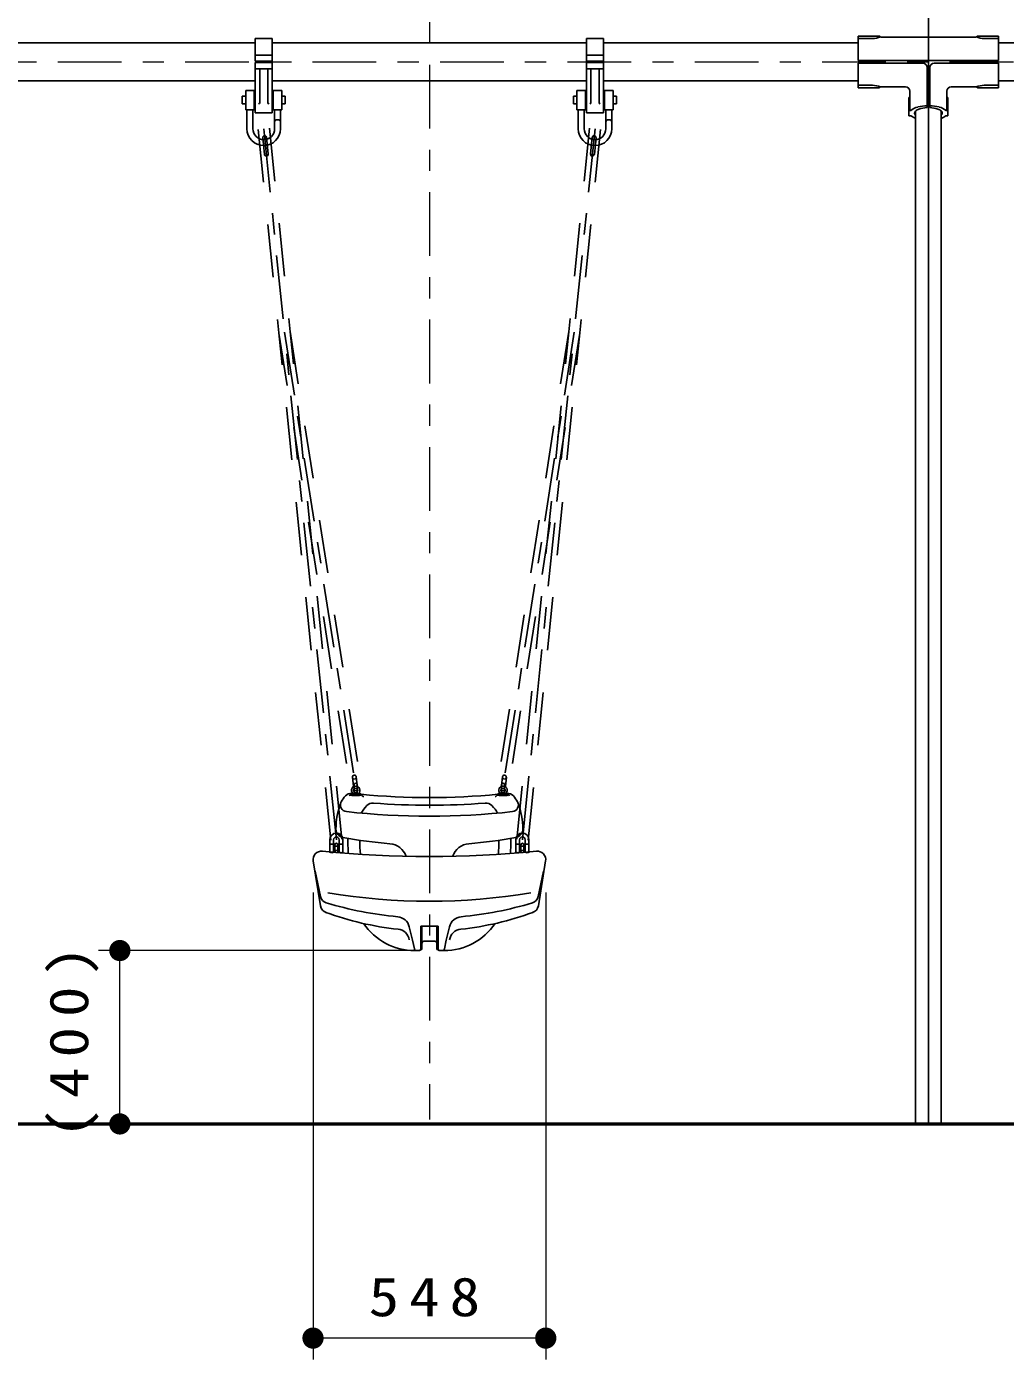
# Model space of a CAD drawing. Units: millimetres on the paper, scale 1:50. Extents: x -385 to 0, y -19 to 267.
# Drawn here: x -345.1 to -299, y 35.7 to 98.4 of the extents above; entities that cross this region are included whole.
import ezdxf

# ---------------------------------------------------------------- set-up
doc = ezdxf.new("R2010")
doc.units = ezdxf.units.MM
doc.linetypes.add('USER1', pattern=[4.5, 2.5, -2])
doc.linetypes.add('USER2', pattern=[6, 3, -1, 1, -1])
doc.layers.add('LY_1', color=7, linetype='Continuous', lineweight=25)
doc.styles.add('ＭＳ ゴシック', font='')
doc.styles.get('ＭＳ ゴシック').set_extended_font_data('MS Gothic')

# ---------------------------------------------------------------- blocks, each defined once
blk = doc.blocks.new('filled_dot')
at = {"color": 0, "linetype": 'Continuous', "lineweight": -2, "const_width": 1.25}
blk.add_lwpolyline([(-0.625, 0, 1), (0.625, 0, 1)], format="xyb", close=True, dxfattribs=at)

msp = doc.modelspace()

# ---------------------------------------------------------------- linework, layer by layer
at = {"layer": 'LY_1', "color": 2, "linetype": 'USER2', "lineweight": 13}
msp.add_line((-326.13, 102.601), (-326.13, 46.936), dxfattribs=at)
at = {"layer": 'LY_1', "color": 20}
msp.add_line((-302.63, 98.935), (-302.63, 46.736), dxfattribs=at)
at = {"layer": 'LY_1'}
for p, q in [((-304.947, 97.953), (-305.93, 97.953)), ((-305.93, 97.953), (-305.93, 96.801)), ((-304.898, 97.92), (-304.918, 97.941)), ((-304.869, 97.907), (-300.391, 97.907)), ((-300.362, 97.92), (-300.342, 97.941)), ((-300.313, 97.953), (-299.33, 97.953)), ((-299.33, 97.953), (-299.33, 96.801)), ((-346.309, 97.627), (-334.33, 97.627)), ((-318.73, 97.627), (-333.53, 97.627)), ((-317.93, 97.627), (-305.93, 97.627)), ((-305.93, 97.837), (-305.26, 97.837)), ((-299.33, 97.837), (-300, 97.837)), ((-289.73, 97.627), (-299.33, 97.627)), ((-305.93, 96.801), (-299.33, 96.801)), ((-305.93, 96.67), (-305.93, 95.519)), ((-305.93, 96.67), (-302.896, 96.67)), ((-302.363, 96.67), (-299.33, 96.67)), ((-299.33, 96.67), (-299.33, 95.519)), ((-302.695, 96.469), (-302.695, 94.582)), ((-302.565, 96.469), (-302.565, 94.582)), ((-346.309, 95.845), (-334.33, 95.845)), ((-318.73, 95.845), (-333.53, 95.845)), ((-317.93, 95.845), (-305.93, 95.845)), ((-305.93, 95.634), (-305.26, 95.634)), ((-304.947, 95.519), (-305.93, 95.519)), ((-304.898, 95.552), (-304.918, 95.531)), ((-304.869, 95.564), (-303.706, 95.564)), ((-301.554, 95.564), (-300.391, 95.564)), ((-300.362, 95.552), (-300.342, 95.531)), ((-300.313, 95.519), (-299.33, 95.519)), ((-299.33, 95.634), (-300, 95.634)), ((-289.73, 95.845), (-299.33, 95.845)), ((-303.55, 95.054), (-303.55, 94.201)), ((-303.55, 95.054), (-303.505, 95.054)), ((-303.505, 95.363), (-303.505, 94.443)), ((-301.755, 95.363), (-301.755, 94.443)), ((-301.755, 95.054), (-301.71, 95.054)), ((-301.71, 95.054), (-301.71, 94.201)), ((-303.55, 94.443), (-303.465, 94.443)), ((-303.55, 94.201), (-303.452, 94.201)), ((-303.235, 46.736), (-303.235, 94.424)), ((-302.025, 46.736), (-302.025, 94.424)), ((-301.808, 94.201), (-301.71, 94.201)), ((-301.794, 94.443), (-301.71, 94.443))]:
    msp.add_line(p, q, dxfattribs=at)
at = {"layer": 'LY_1', "color": 2}
for p, q in [((-334.33, 97.836), (-334.33, 96.766)), ((-334.33, 97.836), (-333.53, 97.836)), ((-333.53, 97.836), (-333.53, 96.766)), ((-318.73, 97.836), (-318.73, 96.766)), ((-318.73, 97.836), (-317.93, 97.836)), ((-317.93, 97.836), (-317.93, 96.766)), ((-334.33, 97.056), (-333.53, 97.056)), ((-334.33, 96.766), (-333.53, 96.766)), ((-334.33, 96.706), (-333.53, 96.706)), ((-334.33, 96.706), (-334.33, 94.336)), ((-333.53, 96.706), (-333.53, 94.336)), ((-318.73, 97.056), (-317.93, 97.056)), ((-318.73, 96.766), (-317.93, 96.766)), ((-318.73, 96.706), (-317.93, 96.706)), ((-318.73, 96.706), (-318.73, 94.336)), ((-317.93, 96.706), (-317.93, 94.336)), ((-334.33, 96.416), (-333.53, 96.416)), ((-334.12, 96.416), (-334.12, 94.816)), ((-333.74, 96.416), (-333.74, 94.816)), ((-318.73, 96.416), (-317.93, 96.416)), ((-318.52, 96.416), (-318.52, 94.816)), ((-318.14, 96.416), (-318.14, 94.816)), ((-334.78, 95.386), (-334.78, 94.486)), ((-334.78, 95.386), (-334.38, 95.386)), ((-334.38, 95.386), (-334.38, 94.486)), ((-333.48, 95.386), (-333.08, 95.386)), ((-333.48, 95.386), (-333.48, 94.486)), ((-333.08, 95.386), (-333.08, 94.486)), ((-319.18, 95.386), (-319.18, 94.486)), ((-319.18, 95.386), (-318.78, 95.386)), ((-318.78, 95.386), (-318.78, 94.486)), ((-317.88, 95.386), (-317.48, 95.386)), ((-317.88, 95.386), (-317.88, 94.486)), ((-317.48, 95.386), (-317.48, 94.486)), ((-334.94, 95.116), (-334.94, 94.756)), ((-334.94, 95.116), (-334.78, 95.116)), ((-334.94, 94.756), (-334.78, 94.756)), ((-334.38, 95.116), (-334.33, 95.116)), ((-334.38, 94.756), (-334.33, 94.756)), ((-333.08, 95.116), (-332.92, 95.116)), ((-333.08, 94.756), (-332.92, 94.756)), ((-332.92, 95.116), (-332.92, 94.756)), ((-319.34, 95.116), (-319.34, 94.756)), ((-319.34, 95.116), (-319.18, 95.116)), ((-319.34, 94.756), (-319.18, 94.756)), ((-318.78, 95.116), (-318.73, 95.116)), ((-318.78, 94.756), (-318.73, 94.756)), ((-317.48, 95.116), (-317.32, 95.116)), ((-317.48, 94.756), (-317.32, 94.756)), ((-317.32, 95.116), (-317.32, 94.756)), ((-334.78, 94.486), (-334.38, 94.486)), ((-334.72, 94.486), (-334.72, 93.586)), ((-334.44, 94.486), (-334.44, 93.586)), ((-334.33, 94.336), (-333.53, 94.336)), ((-333.48, 94.486), (-333.08, 94.486)), ((-333.42, 94.486), (-333.42, 94.006)), ((-333.14, 94.486), (-333.14, 94.006)), ((-319.18, 94.486), (-318.78, 94.486)), ((-319.12, 94.486), (-319.12, 93.586)), ((-318.84, 94.486), (-318.84, 93.586)), ((-318.73, 94.336), (-317.93, 94.336)), ((-317.88, 94.486), (-317.48, 94.486)), ((-317.82, 94.486), (-317.82, 94.006)), ((-317.54, 94.486), (-317.54, 94.006)), ((-333.42, 93.926), (-333.42, 94.006)), ((-333.42, 93.926), (-333.42, 93.586)), ((-333.34, 94.006), (-333.22, 94.006)), ((-333.14, 93.926), (-333.14, 94.006)), ((-333.14, 93.926), (-333.14, 93.586)), ((-317.82, 93.926), (-317.82, 94.006)), ((-317.82, 93.926), (-317.82, 93.586)), ((-317.74, 94.006), (-317.62, 94.006)), ((-317.54, 93.926), (-317.54, 94.006)), ((-317.54, 93.926), (-317.54, 93.586))]:
    msp.add_line(p, q, dxfattribs=at)
at = {"layer": 'LY_1', "color": 1, "linetype": 'USER2', "lineweight": 13}
msp.add_line((-349.63, 96.736), (-247.93, 96.736), dxfattribs=at)
at = {"layer": 'LY_1', "linetype": 'USER1'}
for p, q in [((-334.194, 93.559), (-333.218, 83.979)), ((-333.666, 93.613), (-332.69, 84.032)), ((-318.594, 93.613), (-319.57, 84.032)), ((-318.066, 93.559), (-319.043, 83.979)), ((-330.774, 60.089), (-333.218, 83.978)), ((-333.216, 83.964), (-329.917, 62.938)), ((-332.692, 84.046), (-329.393, 63.02)), ((-330.246, 60.143), (-332.69, 84.032)), ((-319.568, 84.046), (-322.867, 63.02)), ((-319.044, 83.964), (-322.343, 62.938)), ((-322.014, 60.143), (-319.57, 84.032)), ((-321.486, 60.089), (-319.043, 83.978))]:
    msp.add_line(p, q, dxfattribs=at)
at = {"layer": 'LY_1', "linetype": 'USER2'}
for p, q in [((-333.93, 93.586), (-332.954, 84.005)), ((-318.33, 93.586), (-319.306, 84.005)), ((-332.954, 84.005), (-329.655, 62.979)), ((-330.51, 60.116), (-332.954, 84.005)), ((-319.306, 84.005), (-322.605, 62.979)), ((-321.75, 60.116), (-319.306, 84.005))]:
    msp.add_line(p, q, dxfattribs=at)
at = {"layer": 'LY_1', "color": 190}
for p, q in [((-333.977, 93.159), (-333.898, 92.383)), ((-333.719, 92.401), (-333.798, 93.177)), ((-318.541, 92.401), (-318.462, 93.177)), ((-318.283, 93.159), (-318.362, 92.383))]:
    msp.add_line(p, q, dxfattribs=at)
at = {"layer": 'LY_1', "color": 131}
for p, q in [((-329.711, 62.644), (-329.754, 63.059)), ((-329.532, 62.662), (-329.575, 63.078)), ((-322.728, 62.662), (-322.686, 63.078)), ((-322.549, 62.644), (-322.506, 63.059)), ((-330.82, 60.116), (-330.82, 59.533)), ((-330.64, 60.116), (-330.64, 59.533)), ((-330.38, 59.806), (-330.64, 59.806)), ((-330.38, 59.606), (-330.64, 59.606)), ((-330.38, 60.116), (-330.38, 59.533)), ((-330.2, 60.116), (-330.2, 59.533)), ((-322.06, 60.116), (-322.06, 59.533)), ((-321.88, 60.116), (-321.88, 59.533)), ((-321.88, 59.806), (-321.62, 59.806)), ((-321.88, 59.606), (-321.62, 59.606)), ((-321.62, 60.116), (-321.62, 59.533)), ((-321.44, 60.116), (-321.44, 59.533))]:
    msp.add_line(p, q, dxfattribs=at)
at = {"layer": 'LY_1', "color": 4}
for p, q in [((-329.84, 62.217), (-329.84, 62.277)), ((-329.67, 62.708), (-329.67, 62.277)), ((-329.53, 62.277), (-329.53, 62.708)), ((-329.36, 62.217), (-329.36, 62.277)), ((-322.9, 62.217), (-322.9, 62.277)), ((-322.73, 62.277), (-322.73, 62.708)), ((-322.59, 62.708), (-322.59, 62.277)), ((-322.42, 62.217), (-322.42, 62.277)), ((-330.58, 59.876), (-330.58, 59.519)), ((-330.44, 59.507), (-330.44, 59.876)), ((-321.82, 59.507), (-321.82, 59.876)), ((-321.68, 59.876), (-321.68, 59.519)), ((-331.605, 59.114), (-331.261, 57.006)), ((-320.655, 59.114), (-320.999, 57.006)), ((-331.504, 58.629), (-331.258, 57.448)), ((-320.756, 58.629), (-321.002, 57.448)), ((-326.92, 55.389), (-327.078, 56.022)), ((-326.539, 56.044), (-326.539, 54.953)), ((-326.539, 56.044), (-325.722, 56.044)), ((-326.484, 56.044), (-326.484, 54.953)), ((-325.776, 56.044), (-325.776, 54.953)), ((-325.722, 56.044), (-325.722, 54.953)), ((-325.34, 55.389), (-325.183, 56.022)), ((-326.838, 54.979), (-326.92, 55.389)), ((-326.384, 55.334), (-325.876, 55.334)), ((-325.422, 54.979), (-325.34, 55.389)), ((-326.822, 54.898), (-326.599, 54.898)), ((-326.539, 54.953), (-326.484, 54.953)), ((-325.776, 54.953), (-325.722, 54.953)), ((-325.438, 54.898), (-325.662, 54.898))]:
    msp.add_line(p, q, dxfattribs=at)
at = {"layer": 'LY_1', "lineweight": 13}
for p, q in [((-331.61, 57.632), (-331.61, 35.652)), ((-320.65, 57.632), (-320.65, 35.652)), ((-327.13, 54.898), (-341.707, 54.898)), ((-340.707, 46.736), (-340.707, 54.898)), ((-320.65, 36.652), (-331.61, 36.652))]:
    msp.add_line(p, q, dxfattribs=at)
at = {"layer": 'LY_1', "lineweight": 50}
msp.add_line((-364.93, 46.736), (-228.58, 46.736), dxfattribs=at)
msp.add_line((-364.93, 46.736), (-228.58, 46.736), dxfattribs=at)
at = {"layer": 'LY_1', "color": 4}
for points in [[(-329.84, 62.23), (-329.845, 62.229), (-329.849, 62.229)], [(-329.67, 62.296), (-329.703, 62.295), (-329.734, 62.294), (-329.762, 62.292), (-329.786, 62.289), (-329.807, 62.287), (-329.822, 62.284), (-329.833, 62.281), (-329.839, 62.279), (-329.84, 62.276), (-329.835, 62.273), (-329.825, 62.27), (-329.811, 62.267), (-329.791, 62.264), (-329.768, 62.262), (-329.741, 62.26), (-329.71, 62.259), (-329.678, 62.257), (-329.643, 62.257), (-329.608, 62.256), (-329.573, 62.257), (-329.538, 62.257), (-329.504, 62.258), (-329.473, 62.259), (-329.444, 62.261), (-329.419, 62.263), (-329.398, 62.266), (-329.381, 62.268), (-329.369, 62.271), (-329.362, 62.274), (-329.36, 62.277), (-329.364, 62.28), (-329.372, 62.283), (-329.386, 62.286), (-329.404, 62.288), (-329.427, 62.291), (-329.453, 62.293), (-329.483, 62.294), (-329.515, 62.296), (-329.522, 62.296), (-329.53, 62.296)], [(-329.84, 62.217), (-329.838, 62.214), (-329.83, 62.211), (-329.818, 62.208), (-329.802, 62.206), (-329.781, 62.203), (-329.757, 62.201), (-329.73, 62.2), (-329.7, 62.198), (-329.668, 62.197), (-329.634, 62.197), (-329.6, 62.196), (-329.566, 62.197), (-329.532, 62.197), (-329.5, 62.198), (-329.47, 62.2), (-329.443, 62.201), (-329.419, 62.203), (-329.398, 62.206), (-329.382, 62.208), (-329.37, 62.211), (-329.363, 62.214), (-329.36, 62.217)], [(-329.67, 62.277), (-329.669, 62.276), (-329.668, 62.275), (-329.665, 62.273), (-329.661, 62.273), (-329.656, 62.272), (-329.65, 62.271), (-329.643, 62.27), (-329.635, 62.269), (-329.627, 62.269), (-329.618, 62.269), (-329.609, 62.268), (-329.6, 62.268), (-329.591, 62.268), (-329.582, 62.269), (-329.573, 62.269), (-329.565, 62.269), (-329.557, 62.27), (-329.551, 62.271), (-329.545, 62.272), (-329.539, 62.273), (-329.535, 62.273), (-329.532, 62.275), (-329.531, 62.276), (-329.53, 62.277)], [(-329.351, 62.229), (-329.356, 62.229), (-329.36, 62.23)], [(-322.909, 62.229), (-322.905, 62.229), (-322.9, 62.23)], [(-322.59, 62.296), (-322.567, 62.295), (-322.545, 62.295), (-322.524, 62.293), (-322.505, 62.292), (-322.487, 62.291), (-322.471, 62.289), (-322.457, 62.288), (-322.445, 62.286), (-322.435, 62.284), (-322.428, 62.282), (-322.423, 62.28), (-322.42, 62.278), (-322.42, 62.276), (-322.423, 62.274), (-322.428, 62.272), (-322.435, 62.27), (-322.444, 62.268), (-322.456, 62.266), (-322.47, 62.264), (-322.486, 62.263), (-322.503, 62.261), (-322.523, 62.26), (-322.543, 62.259), (-322.565, 62.258), (-322.588, 62.257), (-322.612, 62.257), (-322.636, 62.256), (-322.66, 62.256), (-322.684, 62.256), (-322.709, 62.257), (-322.732, 62.257), (-322.755, 62.258), (-322.777, 62.259), (-322.798, 62.26), (-322.817, 62.261), (-322.834, 62.263), (-322.85, 62.264), (-322.864, 62.266), (-322.876, 62.268), (-322.885, 62.27), (-322.893, 62.272), (-322.897, 62.274), (-322.9, 62.276), (-322.9, 62.278), (-322.897, 62.28), (-322.892, 62.282), (-322.885, 62.284), (-322.875, 62.286), (-322.863, 62.288), (-322.849, 62.289), (-322.833, 62.291), (-322.815, 62.292), (-322.796, 62.293), (-322.775, 62.295), (-322.753, 62.295), (-322.73, 62.296)], [(-322.42, 62.217), (-322.423, 62.214), (-322.43, 62.211), (-322.442, 62.208), (-322.458, 62.206), (-322.479, 62.203), (-322.503, 62.201), (-322.53, 62.2), (-322.56, 62.198), (-322.592, 62.197), (-322.626, 62.197), (-322.66, 62.196), (-322.694, 62.197), (-322.728, 62.197), (-322.76, 62.198), (-322.79, 62.2), (-322.817, 62.201), (-322.841, 62.203), (-322.862, 62.206), (-322.878, 62.208), (-322.89, 62.211), (-322.898, 62.214), (-322.9, 62.217)], [(-322.59, 62.277), (-322.591, 62.276), (-322.592, 62.275), (-322.595, 62.273), (-322.599, 62.273), (-322.605, 62.272), (-322.611, 62.271), (-322.617, 62.27), (-322.625, 62.269), (-322.633, 62.269), (-322.642, 62.269), (-322.651, 62.268), (-322.66, 62.268), (-322.669, 62.268), (-322.678, 62.269), (-322.687, 62.269), (-322.695, 62.269), (-322.703, 62.27), (-322.71, 62.271), (-322.716, 62.272), (-322.721, 62.273), (-322.725, 62.273), (-322.728, 62.275), (-322.729, 62.276), (-322.73, 62.277)], [(-322.42, 62.23), (-322.416, 62.229), (-322.411, 62.229)]]:
    msp.add_lwpolyline(points, dxfattribs=at)
at = {"layer": 'LY_1', "color": 131, "linetype": 'USER1', "lineweight": 13}
for centre in [(-329.6, 62.442), (-322.66, 62.442)]:
    msp.add_circle(centre, 0.1, dxfattribs=at)
at = {"layer": 'LY_1'}
for centre, radius, start, end in [((-305.295, 99.059), 1.222, 271.63932, 289.5573), ((-304.947, 97.913), 0.04, 44.10586, 90), ((-304.869, 97.947), 0.04, 224.10586, 270), ((-300.391, 97.947), 0.04, 270, 315.89414), ((-299.965, 99.059), 1.222, 250.4427, 268.36068), ((-300.313, 97.913), 0.04, 90, 135.89414), ((-302.896, 96.469), 0.201, 0, 90), ((-302.363, 96.469), 0.201, 90, 180), ((-305.295, 94.413), 1.222, 70.44271, 88.36068), ((-304.947, 95.559), 0.04, 270, 315.89414), ((-304.869, 95.524), 0.04, 90, 135.89414), ((-303.706, 95.363), 0.201, 0, 90), ((-301.554, 95.363), 0.201, 90, 180), ((-300.391, 95.524), 0.04, 44.10586, 90), ((-299.965, 94.413), 1.222, 91.63932, 109.55729), ((-300.313, 95.559), 0.04, 224.10586, 270), ((-302.967, 93.877), 0.753, 102.6279, 131.37757), ((-302.967, 94.778), 0.753, 229.95942, 249.18347), ((-303.152, 94.321), 0.132, 130.94736, 177.3406), ((-303.175, 94.323), 0.109, 177.3406, 236.49293), ((-302.918, 94.052), 0.488, 108.78265, 130.94736), ((-302.555, 92.038), 2.639, 93.04222, 102.6279), ((-302.667, 93.313), 1.269, 91.28101, 108.78265), ((-302.705, 92.038), 2.639, 77.3721, 86.95778), ((-302.593, 93.313), 1.269, 71.21735, 88.71899), ((-302.341, 94.052), 0.488, 49.05264, 71.21735), ((-302.292, 93.877), 0.753, 48.62243, 77.3721), ((-302.085, 94.323), 0.109, 303.51178, 2.6594), ((-302.108, 94.321), 0.132, 2.6594, 49.05264), ((-302.292, 94.778), 0.753, 291.08643, 310.04058)]:
    msp.add_arc(centre, radius, start, end, dxfattribs=at)
at = {"layer": 'LY_1', "color": 2}
for centre, radius, start, end in [((-334.18, 94.816), 0.06, 270, 0), ((-333.68, 94.816), 0.06, 180, 270), ((-318.58, 94.816), 0.06, 270, 0), ((-318.08, 94.816), 0.06, 180, 270), ((-333.93, 93.586), 0.79, 180, 0), ((-333.93, 93.586), 0.51, 180, 0), ((-333.34, 93.926), 0.08, 90, 180), ((-333.22, 93.926), 0.08, 0, 90), ((-318.33, 93.586), 0.79, 180, 0), ((-318.33, 93.586), 0.51, 180, 0), ((-317.74, 93.926), 0.08, 90, 180), ((-317.62, 93.926), 0.08, 0, 90)]:
    msp.add_arc(centre, radius, start, end, dxfattribs=at)
at = {"layer": 'LY_1', "color": 190}
for centre, start, end in [((-333.888, 93.168), 5.81773, 185.81773), ((-318.373, 93.168), 354.18227, 174.18227), ((-333.808, 92.392), 185.81773, 5.81773), ((-318.452, 92.392), 174.18227, 354.18227)]:
    msp.add_arc(centre, 0.09, start, end, dxfattribs=at)
at = {"layer": 'LY_1', "color": 131}
for centre, radius, start, end in [((-329.664, 63.068), 0.09, 5.84091, 185.84091), ((-322.596, 63.068), 0.09, 354.15909, 174.15909), ((-329.6, 62.442), 0.2, 131.07533, 60.60649), ((-329.771, 62.638), 0.06, 311.07533, 5.84091), ((-329.472, 62.668), 0.06, 185.84091, 240.60649), ((-322.66, 62.442), 0.2, 119.39351, 48.92467), ((-322.788, 62.668), 0.06, 299.39351, 354.15909), ((-322.489, 62.638), 0.06, 174.15909, 228.92467), ((-330.51, 60.116), 0.31, 0, 180), ((-330.51, 60.116), 0.13, 0, 180), ((-321.75, 60.116), 0.31, 0, 180), ((-321.75, 60.116), 0.13, 0, 180), ((-330.73, 59.742), 0.165, 56.84122, 123.15878), ((-330.29, 59.742), 0.165, 56.84122, 123.15878), ((-321.97, 59.742), 0.165, 56.84122, 123.15878), ((-321.53, 59.742), 0.165, 56.84122, 123.15878), ((-330.73, 59.671), 0.165, 236.84122, 303.15878), ((-330.29, 59.671), 0.165, 236.84122, 303.15878), ((-321.97, 59.671), 0.165, 236.84122, 303.15878), ((-321.53, 59.671), 0.165, 236.84122, 303.15878)]:
    msp.add_arc(centre, radius, start, end, dxfattribs=at)
at = {"layer": 'LY_1', "color": 131, "linetype": 'USER1', "lineweight": 13}
for centre, start, end in [((-329.664, 63.068), 185.84091, 5.84091), ((-322.596, 63.068), 174.15909, 354.15909)]:
    msp.add_arc(centre, 0.09, start, end, dxfattribs=at)
at = {"layer": 'LY_1', "color": 4}
for centre, radius, start, end in [((-329.6, 62.708), 0.07, 0, 180), ((-322.66, 62.708), 0.07, 0, 180), ((-328.828, 61.088), 1.664, 139.06241, 150.60027), ((-329.822, 61.95), 0.348, 83.7985, 139.06241), ((-329.841, 62.157), 0.0719, 96.08785, 155.26501), ((-326.13, 95.927), 33.829, 263.7985, 263.85666), ((-329.6, 62.368), 0.07, 180, 0), ((-326.13, 95.927), 33.829, 264.52099, 275.47901), ((-329.359, 62.157), 0.0719, 24.73499, 83.91215), ((-329.23, 62.217), 0.0701, 204.73499, 275.80607), ((-323.03, 62.217), 0.0701, 264.19393, 335.26501), ((-322.901, 62.157), 0.0719, 96.08785, 155.26501), ((-322.66, 62.368), 0.07, 180, 0), ((-326.13, 95.927), 33.829, 276.14334, 276.2015), ((-322.438, 61.95), 0.348, 40.93759, 96.2015), ((-322.419, 62.157), 0.0719, 24.73499, 83.91215), ((-323.432, 61.088), 1.664, 29.39973, 40.93759), ((-327.05, 60.612), 3.48, 158.92841, 180), ((-330.005, 61.751), 0.314, 150.60027, 263.76175), ((-327.887, 60.558), 1.664, 135.67606, 150.79723), ((-328.792, 61.441), 0.4, 85.5868, 135.67606), ((-326.13, 95.927), 34.189, 265.5868, 274.4132), ((-323.469, 61.441), 0.4, 44.32394, 94.4132), ((-324.373, 60.558), 1.664, 29.20277, 44.32394), ((-322.255, 61.751), 0.314, 276.23825, 29.39973), ((-325.21, 60.612), 3.48, 0, 21.07159), ((-326.13, 97.197), 35.971, 263.76175, 276.23825), ((-330.13, 60.612), 0.4, 180, 259.67122), ((-322.13, 60.612), 0.4, 280.32878, 0), ((-330.51, 59.876), 0.07, 0, 180), ((-326.13, 82.56), 22.709, 259.67122, 265.314), ((-318.751, 60.178), 11.219, 180, 183.63712), ((-318.751, 60.178), 10.656, 180.48094, 184.04921), ((-328.057, 59.053), 0.876, 18.42706, 85.314), ((-324.203, 59.053), 0.876, 94.686, 161.57294), ((-326.13, 82.56), 22.709, 274.686, 280.32878), ((-333.509, 60.178), 10.656, 355.95079, 359.51906), ((-333.509, 60.178), 11.219, 356.36288, 0), ((-321.75, 59.876), 0.07, 0, 180), ((-331.21, 59.178), 0.4, 84.14019, 189.25871), ((-326.13, 108.676), 49.358, 264.14019, 275.85981), ((-321.05, 59.178), 0.4, 350.74129, 95.85981), ((-330.866, 57.53), 0.4, 191.77574, 252.99056), ((-326.13, 73.012), 16.591, 252.99056, 264.83894), ((-326.13, 86.328), 29.11, 260.55721, 279.44279), ((-326.13, 73.012), 16.591, 275.16106, 287.00944), ((-321.394, 57.53), 0.4, 287.00944, 348.22426), ((-330.866, 57.07), 0.4, 189.25871, 252.99056), ((-326.13, 69.939), 14.113, 249.7947, 263.99311), ((-327.678, 55.872), 0.619, 13.98209, 84.83894), ((-324.582, 55.872), 0.619, 95.16106, 166.01791), ((-326.13, 69.939), 14.113, 276.00689, 290.2053), ((-321.394, 57.07), 0.4, 287.00944, 350.74129), ((-326.822, 57.813), 2.915, 214.29577, 270), ((-327.67, 55.307), 0.6, 9.28201, 83.99311), ((-325.438, 57.813), 2.915, 270, 325.70423), ((-324.59, 55.307), 0.6, 96.00689, 170.71799), ((-326.384, 55.234), 0.1, 90, 180), ((-325.876, 55.234), 0.1, 0, 90), ((-326.74, 54.998), 0.1, 191.30993, 270), ((-326.599, 54.958), 0.06, 270, 0), ((-325.662, 54.958), 0.06, 180, 270), ((-325.52, 54.998), 0.1, 270, 348.69007)]:
    msp.add_arc(centre, radius, start, end, dxfattribs=at)
at = {"layer": 'LY_1', "color": 4, "linetype": 'USER1', "lineweight": 13}
for centre, start, end in [((-329.6, 62.708), 180, 0), ((-329.6, 62.368), 0, 180), ((-322.66, 62.708), 180, 0), ((-322.66, 62.368), 0, 180), ((-330.51, 59.876), 180, 0), ((-330.51, 59.536), 0, 180), ((-321.75, 59.876), 180, 0), ((-321.75, 59.536), 0, 180)]:
    msp.add_arc(centre, 0.07, start, end, dxfattribs=at)

# ---------------------------------------------------------------- block references
at = {"layer": 'LY_1', "lineweight": 13, "xscale": 0.4, "yscale": 0.4}
for p, rotation in [((-340.707, 54.898), 270), ((-340.707, 46.736), 90), ((-320.65, 36.652), 180)]:
    msp.add_blockref('filled_dot', p, dxfattribs=dict(at, rotation=rotation))
msp.add_blockref('filled_dot', (-331.61, 36.652), dxfattribs=at)

# ---------------------------------------------------------------- texts
at = {"layer": 'LY_1', "insert": (-341.707, 50.817), "char_height": 1.833, "attachment_point": 8, "rotation": 90, "style": 'ＭＳ ゴシック'}
msp.add_mtext('\\T1.33;\\W1.15;(400)', dxfattribs=at)
at = {"layer": 'LY_1', "insert": (-326.13, 37.652), "char_height": 1.833, "attachment_point": 8, "style": 'ＭＳ ゴシック'}
msp.add_mtext('\\T1.33;\\W1.15;548', dxfattribs=at)

doc.saveas('drawing.dxf')
